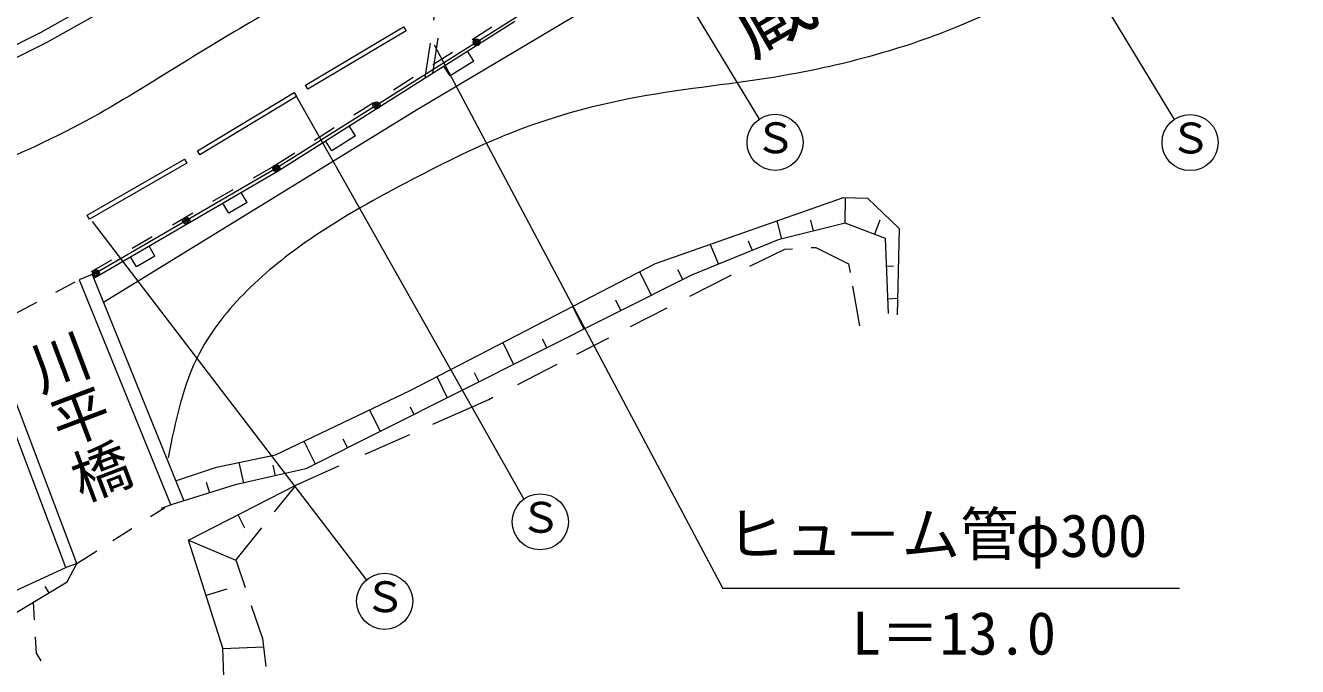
# Model space of a CAD drawing. Units: millimetres, scale not verified. Extents: x 40000 to 680000, y 20000 to 380000.
# Drawn here: x 448176 to 502615, y 239396 to 266808 of the extents above; entities that cross this region are included whole.
import ezdxf
from ezdxf.enums import TextEntityAlignment as Align

# ---------------------------------------------------------------- set-up
doc = ezdxf.new("R2010")
doc.units = ezdxf.units.MM
doc.header["$LTSCALE"] = 1000
doc.linetypes.add('USER1', pattern=[2, 1, -1])
doc.linetypes.add('USER2', pattern=[2.5, 1.5, -1])
for name, color, linetype, lineweight in [('M-BGD', 7, 'Continuous', 13), ('M-BMK', 2, 'Continuous', 13), ('M-STR-HTXT', 7, 'Continuous', 13)]:
    doc.layers.add(name, color=color, linetype=linetype, lineweight=lineweight)
doc.styles.add('@ＭＳ ゴシック', font='')
doc.styles.add('ＭＳ ゴシック', font='')
doc.styles.get('@ＭＳ ゴシック').set_extended_font_data('@MS Gothic')
doc.styles.get('ＭＳ ゴシック').set_extended_font_data('MS Gothic')

msp = doc.modelspace()

# ---------------------------------------------------------------- linework, layer by layer
at = {"layer": 'M-BGD', "linetype": 'USER2'}
for p, q in [((465616, 264775), (467515, 277277)), ((465280, 264563), (467180, 277069))]:
    msp.add_line(p, q, dxfattribs=at)
at = {"layer": 'M-BGD', "linetype": 'USER1'}
for p, q in [((458863, 260828), (475931, 271725)), ((451006, 256288), (458863, 260828))]:
    msp.add_line(p, q, dxfattribs=at)
at = {"layer": 'M-BGD'}
for p, q in [((476048, 271479), (458916, 260702)), ((476740, 270216), (464977, 263232)), ((452608, 268632), (448835, 266504)), ((453468, 268543), (449069, 266062)), ((458992, 260590), (469123, 266991)), ((460160, 264253), (464360, 266754)), ((464360, 266754), (464462, 266582)), ((448835, 266504), (445257, 264722)), ((464462, 266582), (460263, 264081)), ((449069, 266062), (445479, 264274)), ((467364, 265288), (467097, 265711)), ((467364, 265288), (466351, 264648)), ((466351, 264648), (466084, 265071)), ((460263, 264081), (460160, 264253)), ((455534, 261453), (459675, 263937)), ((459778, 263765), (455637, 261281)), ((459675, 263937), (459778, 263765)), ((464977, 263232), (451519, 254963)), ((462299, 262087), (462031, 262510)), ((461286, 261447), (461018, 261870)), ((462299, 262087), (461286, 261447)), ((455637, 261281), (455534, 261453)), ((450812, 258696), (454981, 261094)), ((455081, 260921), (450912, 258523)), ((454981, 261094), (455081, 260921)), ((451098, 255996), (458992, 260590)), ((458916, 260702), (451191, 256218)), ((456875, 258779), (456624, 259212)), ((457665, 259239), (456875, 258779)), ((457665, 259239), (457413, 259671)), ((475144, 256624), (483184, 259452)), ((483184, 259452), (484210, 259424)), ((483256, 258359), (483267, 259449)), ((484210, 259424), (485568, 258121)), ((450912, 258523), (450812, 258696)), ((480330, 258448), (480527, 257669)), ((483256, 258359), (480394, 257635)), ((481770, 258481), (481888, 258013)), ((484986, 257698), (483256, 258359)), ((484736, 258481), (484507, 257881)), ((485568, 258121), (485485, 254434)), ((480394, 257635), (476682, 256125)), ((479109, 257594), (479277, 257181)), ((485112, 254490), (484986, 257698)), ((453718, 256942), (453466, 257374)), ((477485, 257447), (477833, 256594)), ((479175, 256521), (480671, 257241)), ((480671, 257241), (481005, 257260)), ((481795, 257307), (481999, 257319)), ((481999, 257319), (483404, 256616)), ((452928, 256483), (452677, 256915)), ((453718, 256942), (452928, 256483)), ((470847, 254406), (475144, 256624)), ((483404, 256616), (483470, 256243)), ((485319, 256513), (485033, 256502)), ((451036, 256155), (450480, 255929)), ((450480, 255929), (454391, 246301)), ((451036, 256155), (454956, 246481)), ((476682, 256125), (460169, 247853)), ((474461, 256272), (474965, 255265)), ((476087, 256374), (476306, 255937)), ((476604, 255230), (478286, 256094)), ((478286, 256094), (478383, 256140)), ((449475, 255404), (450302, 255841)), ((483573, 255661), (483873, 253961)), ((447659, 254445), (448664, 254976)), ((471586, 254787), (472072, 253816)), ((473425, 255071), (473657, 254610)), ((485500, 255127), (485087, 255111)), ((464665, 251218), (470847, 254406)), ((474071, 253930), (475643, 254737)), ((449909, 243625), (445915, 254174)), ((450377, 243802), (446565, 253868)), ((468599, 253247), (469068, 252311)), ((470293, 253408), (470486, 253022)), ((471767, 252747), (473138, 253451)), ((469241, 251451), (470935, 252321)), ((465777, 251792), (466229, 250889)), ((467382, 251966), (467582, 251567)), ((458871, 248446), (464665, 251218)), ((464637, 250497), (464799, 250173)), ((465615, 249757), (468003, 250815)), ((468003, 250815), (468184, 250908)), ((462899, 250373), (463361, 249452)), ((460091, 249029), (460578, 248058)), ((461754, 249139), (461951, 248746)), ((462709, 248470), (464621, 249317)), ((456348, 247919), (458871, 248446)), ((454602, 247333), (456348, 247919)), ((460169, 247853), (457150, 247161)), ((457301, 248118), (457502, 247242)), ((458760, 248002), (458862, 247554)), ((459741, 247155), (461590, 247974)), ((457150, 247161), (454455, 246325)), ((455160, 244795), (459741, 247155)), ((455904, 247281), (456047, 246819)), ((459741, 247155), (458821, 246011)), ((453531, 245815), (454140, 246203)), ((454455, 246325), (453988, 246147)), ((457568, 245313), (457273, 245884)), ((451911, 244781), (452729, 245303)), ((458275, 245333), (457173, 243962)), ((456617, 240180), (455160, 244795)), ((455160, 244795), (457179, 243945)), ((450377, 243802), (451231, 244347)), ((457173, 243962), (457576, 242775)), ((443859, 240866), (449909, 243625)), ((450377, 243802), (449879, 243611)), ((449966, 243014), (450377, 243802)), ((445652, 240433), (449966, 243014)), ((449007, 242823), (449176, 242541)), ((456791, 242707), (455907, 242428)), ((448564, 241387), (448520, 242149)), ((457838, 242005), (458318, 240596)), ((448645, 239966), (448605, 240659)), ((456756, 236744), (456617, 240180)), ((458365, 240218), (456619, 240147)), ((458318, 240596), (458466, 239402)), ((448855, 239637), (448645, 239966))]:
    msp.add_line(p, q, dxfattribs=at)
for centre, radius in [((467482, 266090), 150), ((467482, 266090), 100), ((467482, 266090), 50), ((463199, 263396), 150), ((463199, 263396), 100), ((463199, 263396), 50), ((458916, 260702), 150), ((458916, 260702), 100), ((458916, 260702), 50), ((455054, 258460), 150), ((455054, 258460), 100), ((455054, 258460), 50), ((451191, 256218), 150), ((451191, 256218), 100), ((451191, 256218), 50)]:
    msp.add_circle(centre, radius, dxfattribs=at)
msp.add_open_spline([(547166, 276344), (546078, 276583), (544990, 276822), (543905, 277068), (542912, 277294), (541921, 277527), (540916, 277702), (539496, 277950), (538048, 278085), (536613, 278020), (535022, 277947), (533447, 277630), (531858, 277476), (529676, 277265), (527468, 277363), (525291, 277159), (523147, 276959), (521032, 276466), (518906, 276072), (517261, 275768), (515609, 275523), (513969, 275212), (512109, 274859), (510264, 274421), (508399, 274079), (506435, 273720), (504449, 273467), (502521, 272971), (500727, 272508), (498985, 271835), (497279, 271096), (495847, 270476), (494440, 269810), (493044, 269117), (491481, 268342), (489931, 267534), (488323, 266861), (487202, 266392), (486053, 265988), (484886, 265646), (483371, 265201), (481826, 264860), (480269, 264604), (478178, 264261), (476065, 264072), (473985, 263667), (472269, 263332), (470576, 262850), (468952, 262209), (467512, 261641), (466126, 260947), (464751, 260230), (463240, 259442), (461742, 258624), (460342, 257661), (459395, 257009), (458493, 256291), (457669, 255474), (456866, 254678), (456138, 253787), (455621, 252801), (454904, 251433), (454595, 249879), (454285, 248325)], degree=3, knots=[0, 0, 0, 0, 1, 1, 1, 2, 2, 2, 3, 3, 3, 4, 4, 4, 5, 5, 5, 6, 6, 6, 7, 7, 7, 8, 8, 8, 9, 9, 9, 10, 10, 10, 11, 11, 11, 12, 12, 12, 13, 13, 13, 14, 14, 14, 15, 15, 15, 16, 16, 16, 17, 17, 17, 18, 18, 18, 19, 19, 19, 20, 20, 20, 21, 21, 21, 21], dxfattribs=at)
at = {"layer": 'M-BMK'}
msp.add_open_spline([(474421, 276944), (470353, 274408), (466286, 271872), (462148, 269456), (459817, 268094), (457464, 266771), (455162, 265358), (453802, 264524), (452460, 263659), (451064, 262890), (449488, 262020), (447844, 261271), (446179, 260578), (443558, 259487), (440887, 258534), (438195, 257637), (435650, 256788), (433086, 255990), (430473, 255378), (428414, 254896), (426324, 254529), (424222, 254327), (421278, 254044), (418309, 254084), (415344, 254222), (411089, 254421), (406842, 254824), (402685, 255693), (400432, 256164), (398206, 256772), (396014, 257479), (393863, 258173), (391744, 258963), (389664, 259841), (388258, 260435), (386869, 261068), (385480, 261702)], degree=3, knots=[0, 0, 0, 0, 1, 1, 1, 2, 2, 2, 3, 3, 3, 4, 4, 4, 5, 5, 5, 6, 6, 6, 7, 7, 7, 8, 8, 8, 9, 9, 9, 10, 10, 10, 11, 11, 11, 12, 12, 12, 12], dxfattribs=at)
at = {"layer": 'M-STR-HTXT'}
for p, q in [((486933, 279908), (497336, 262787)), ((473963, 272075), (479570, 262795)), ((465674, 265977), (478014, 242734)), ((459675, 263937), (469507, 246556)), ((451025, 258426), (462766, 243095)), ((497563, 242734), (478014, 242734))]:
    msp.add_line(p, q, dxfattribs=at)
for centre in [(480255, 261810), (498018, 261800), (470209, 245583), (463547, 242185)]:
    msp.add_circle(centre, 1200, dxfattribs=at)

# ---------------------------------------------------------------- texts
at = {"layer": 'M-BGD'}
for s, height, rotation, style, p in [('蔵目喜川', 2566, 30.033, 'ＭＳ ゴシック', (479594, 264744)), ('川平橋', 1833, 290.737, '@ＭＳ ゴシック', (447794, 253079))]:
    msp.add_text(s, height=height, rotation=rotation, dxfattribs=dict(at, style=style)).set_placement(p, align=Align.BOTTOM_LEFT)
at = {"layer": 'M-STR-HTXT', "style": 'ＭＳ ゴシック'}
for s, height, p in [('Ｓ', 1320, (479366, 260949)), ('Ｓ', 1320, (497128, 260939)), ('Ｓ', 1320, (469319, 244722)), ('ヒュ－ム管', 1833, (478172, 243592)), ('φ300', 1833, (490548, 243531)), ('Ｓ', 1320, (462657, 241324)), ('L＝13.0', 1833, (483543, 239355))]:
    msp.add_text(s, height=height, dxfattribs=at).set_placement(p, align=Align.BOTTOM_LEFT)

doc.saveas('drawing.dxf')
